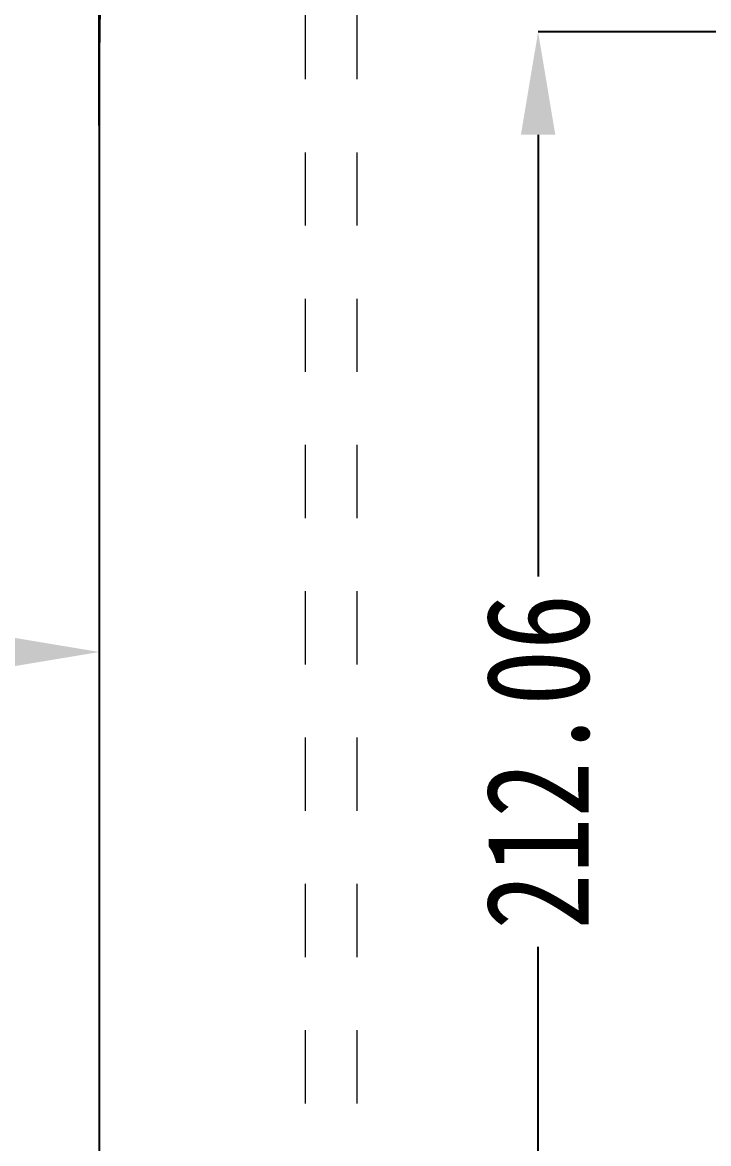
# Model space of a CAD drawing. Header units: millimetres. Extents: x 547 to 3706, y -10485 to 2068.
# Drawn here: x 1240.7 to 1307.4, y -835.9 to -726.9 of the extents above; entities that cross this region are included whole.
import ezdxf

# ---------------------------------------------------------------- set-up
doc = ezdxf.new("R2010")
doc.units = ezdxf.units.MM
doc.header["$LTSCALE"] = 16.335
doc.header["$PDMODE"] = 3
doc.header["$PDSIZE"] = 0.3125
doc.linetypes.add('HIDDEN', pattern=[0.2, 0.1, -0.1])
doc.layers.get('0').update_dxf_attribs({"linetype": 'CONTINUOUS'})
doc.layers.get('Defpoints').update_dxf_attribs({"linetype": 'CONTINUOUS'})
doc.layers.add('moldbase', color=7, linetype='CONTINUOUS', lineweight=20)
doc.styles.get("Standard").update_dxf_attribs({"font": 'txt', "width": 0.8})
doc.dimstyles.new('11', dxfattribs={"dimtxt": 10, "dimasz": 10, "dimexe": 0, "dimexo": 0, "dimgap": 0, "dimtad": 0, "dimzin": 0, "dimdsep": 46, "dimtxsty": 'Standard', "dimcen": 0, "dimclrd": 4, "dimclre": 4, "dimclrt": 6, "dimazin": 0, "dimtfac": 1, "dimtofl": 0, "dimtmove": 0, "dimatfit": 3, "dimfxl": 0, "dimtolj": 1, "dimtzin": 0, "dimarcsym": 0})

# ---------------------------------------------------------------- blocks, each defined once
blk = doc.blocks.new('*D507')
at = {"color": 4, "lineweight": -2}
for p, q in [((1362.53, -727.83), (1290.82, -727.83)), ((1290.82, -737.83), (1290.82, -780.79)), ((1290.82, -929.88), (1290.82, -816.79)), ((1357.77, -939.88), (1290.82, -939.88))]:
    blk.add_line(p, q, dxfattribs=at)
at = {"color": 4}
for points in [[(1289.15, -737.83), (1292.49, -737.83), (1290.82, -727.83)], [(1289.15, -929.88), (1292.49, -929.88), (1290.82, -939.88)]]:
    blk.add_solid(points, dxfattribs=at)
at = {"layer": 'Defpoints', "color": 0}
for p in [(1362.53, -727.83), (1290.82, -939.88), (1357.77, -939.88)]:
    blk.add_point(p, dxfattribs=at)
at = {"color": 6, "insert": (1290.82, -798.79), "char_height": 10, "attachment_point": 5, "rotation": 90}
blk.add_mtext('\\A1;212.06', dxfattribs=at)
blk = doc.blocks.new('*D508')
at = {"color": 4, "lineweight": -2}
for p, q in [((1248.19, -736.94), (1248.19, -631.54)), ((1258.19, -631.54), (1512.67, -631.54)), ((1868.19, -631.54), (1548.67, -631.54)), ((1878.19, -736.94), (1878.19, -631.54))]:
    blk.add_line(p, q, dxfattribs=at)
at = {"color": 4}
for points in [[(1258.19, -629.87), (1258.19, -633.2), (1248.19, -631.54)], [(1868.19, -629.87), (1868.19, -633.2), (1878.19, -631.54)]]:
    blk.add_solid(points, dxfattribs=at)
at = {"layer": 'Defpoints', "color": 0}
for p in [(1248.19, -631.54), (1248.19, -736.94), (1878.19, -736.94)]:
    blk.add_point(p, dxfattribs=at)
at = {"color": 6, "insert": (1530.67, -631.54), "char_height": 10, "attachment_point": 5}
blk.add_mtext('\\A1;630.00', dxfattribs=at)
blk = doc.blocks.new('*D498')
at = {"color": 4, "lineweight": -2}
for p, q in [((1148.19, -784.22), (1148.19, -788.12)), ((1248.19, -784.22), (1248.19, -788.12)), ((1158.19, -788.12), (1181.51, -788.12)), ((1238.19, -788.12), (1213.51, -788.12))]:
    blk.add_line(p, q, dxfattribs=at)
at = {"color": 4}
for points in [[(1158.19, -786.45), (1158.19, -789.79), (1148.19, -788.12)], [(1238.19, -786.45), (1238.19, -789.79), (1248.19, -788.12)]]:
    blk.add_solid(points, dxfattribs=at)
at = {"layer": 'Defpoints', "color": 0}
for p in [(1148.19, -784.22), (1248.19, -784.22), (1148.19, -788.12)]:
    blk.add_point(p, dxfattribs=at)
at = {"color": 6, "insert": (1197.51, -788.12), "char_height": 10, "attachment_point": 5}
blk.add_mtext('\\A1;100.00', dxfattribs=at)

msp = doc.modelspace()

# ---------------------------------------------------------------- linework, layer by layer
msp.add_line((1248.194, -968.857), (1248.194, -728.857))
msp.add_arc((1318.194, -728.857), 70, 90, 180)
at = {"layer": 'moldbase', "color": 8, "linetype": 'HIDDEN', "ltscale": 4.353841}
for p, q in [((1268.194, -568.857), (1268.194, -1228.857)), ((1273.194, -568.857), (1273.194, -1128.857))]:
    msp.add_line(p, q, dxfattribs=at)

# ---------------------------------------------------------------- dimensions: what is measured, and where the dimension line sits
for base, p1, p2, picture, middle in [((1248.194, -631.536), (1878.194, -736.941), (1248.194, -736.941), '*D508', (1530.669, -631.536)), ((1148.194, -788.119), (1248.194, -784.222), (1148.194, -784.222), '*D498', (1197.505, -788.119))]:
    dim = msp.add_linear_dim(base=base, p1=p1, p2=p2, dimstyle='11')
    dim.commit()
    dim.dimension.update_dxf_attribs({"geometry": picture, "text_midpoint": middle, "dimtype": 160})
dim = msp.add_linear_dim(base=(1290.819260977, -939.884218364), p1=(1362.528049381, -727.829218364), p2=(1357.771162342, -939.884218364), angle=90, dimstyle='11')
dim.commit()
dim.dimension.update_dxf_attribs({"geometry": '*D507', "text_midpoint": (1290.819260977, -798.78509958), "dimtype": 160})

doc.saveas('drawing.dxf')
